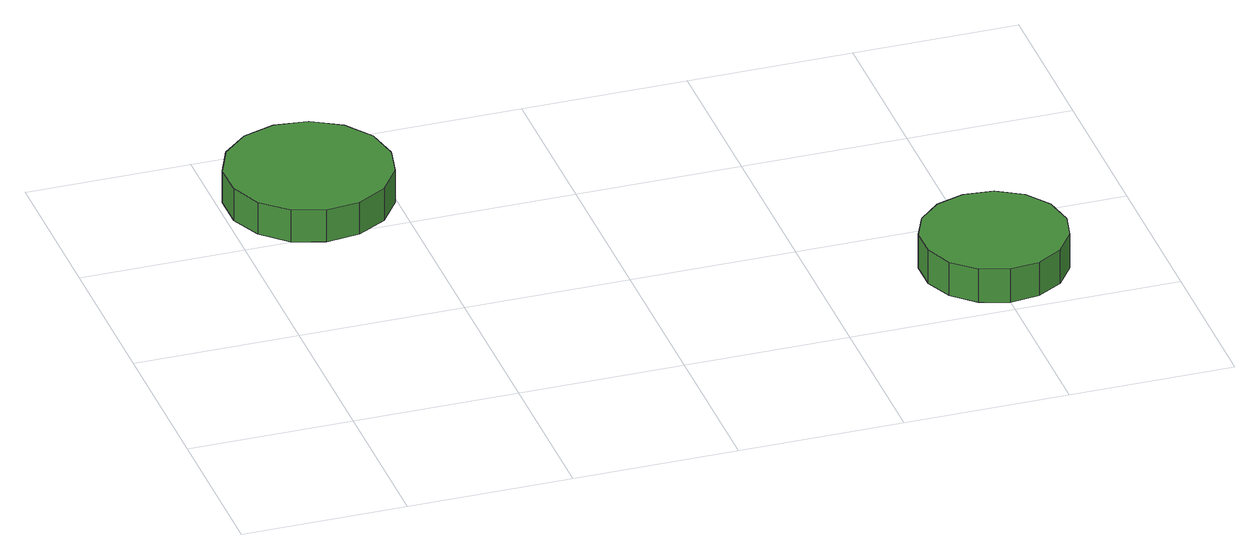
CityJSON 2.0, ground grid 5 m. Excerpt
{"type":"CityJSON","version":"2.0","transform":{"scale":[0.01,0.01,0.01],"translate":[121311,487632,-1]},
"CityObjects":{
"tree1":{"type":"SolitaryVegetationObject","attributes":{"function":"something"},"geometry":[{"type":"MultiSurface","lod":"1","boundaries":[[[0,1,2,3,4,5,6,7,8,9,10,11,12,13,14]],[[15,16,17,18,19,20,21,22,23,24,25,26,27,28,29]],[[0,29,28,1]],[[1,28,27,2]],[[2,27,26,3]],[[3,26,25,4]],[[4,25,24,5]],[[5,24,23,6]],[[6,23,22,7]],[[7,22,21,8]],[[8,21,20,9]],[[9,20,19,10]],[[10,19,18,11]],[[11,18,17,12]],[[12,17,16,13]],[[13,16,15,14]],[[14,15,29,0]]]}]},
"tree2":{"type":"SolitaryVegetationObject","attributes":{"function":"something"},"geometry":[{"type":"MultiSurface","lod":"1","boundaries":[[[30,31,32,33,34,35,36,37,38,39,40,41,42,43,44]],[[45,46,47,48,49,50,51,52,53,54,55,56,57,58,59]],[[30,59,58,31]],[[31,58,57,32]],[[32,57,56,33]],[[33,56,55,34]],[[34,55,54,35]],[[35,54,53,36]],[[36,53,52,37]],[[37,52,51,38]],[[38,51,50,39]],[[39,50,49,40]],[[40,49,48,41]],[[41,48,47,42]],[[42,47,46,43]],[[43,46,45,44]],[[44,45,59,30]]]}]}
},
"vertices":[
[513,1217,182],[492,1319,182],[431,1402,182],[341,1454,182],[238,1465,182],[139,1433,182],[62,1364,182],[20,1269,182],[20,1165,182],[62,1071,182],[139,1001,182],[238,969,182],[341,980,182],[431,1032,182],[492,1116,182],[492,1116,75],[431,1032,75],[341,980,75],[238,969,75],[139,1001,75],[62,1071,75],[20,1165,75],[20,1269,75],[62,1364,75],[139,1433,75],[238,1465,75],[341,1454,75],[431,1402,75],[492,1319,75],[513,1217,75],
[2240,259,186],[2221,349,186],[2168,422,186],[2089,468,186],[1998,477,186],[1912,449,186],[1844,388,186],[1807,305,186],[1807,214,186],[1844,131,186],[1912,70,186],[1998,41,186],[2089,51,186],[2168,97,186],[2221,170,186],[2221,170,74],[2168,97,74],[2089,51,74],[1998,41,74],[1912,70,74],[1844,131,74],[1807,214,74],[1807,305,74],[1844,388,74],[1912,449,74],[1998,477,74],[2089,468,74],[2168,422,74],[2221,349,74],[2240,259,74]
]}
